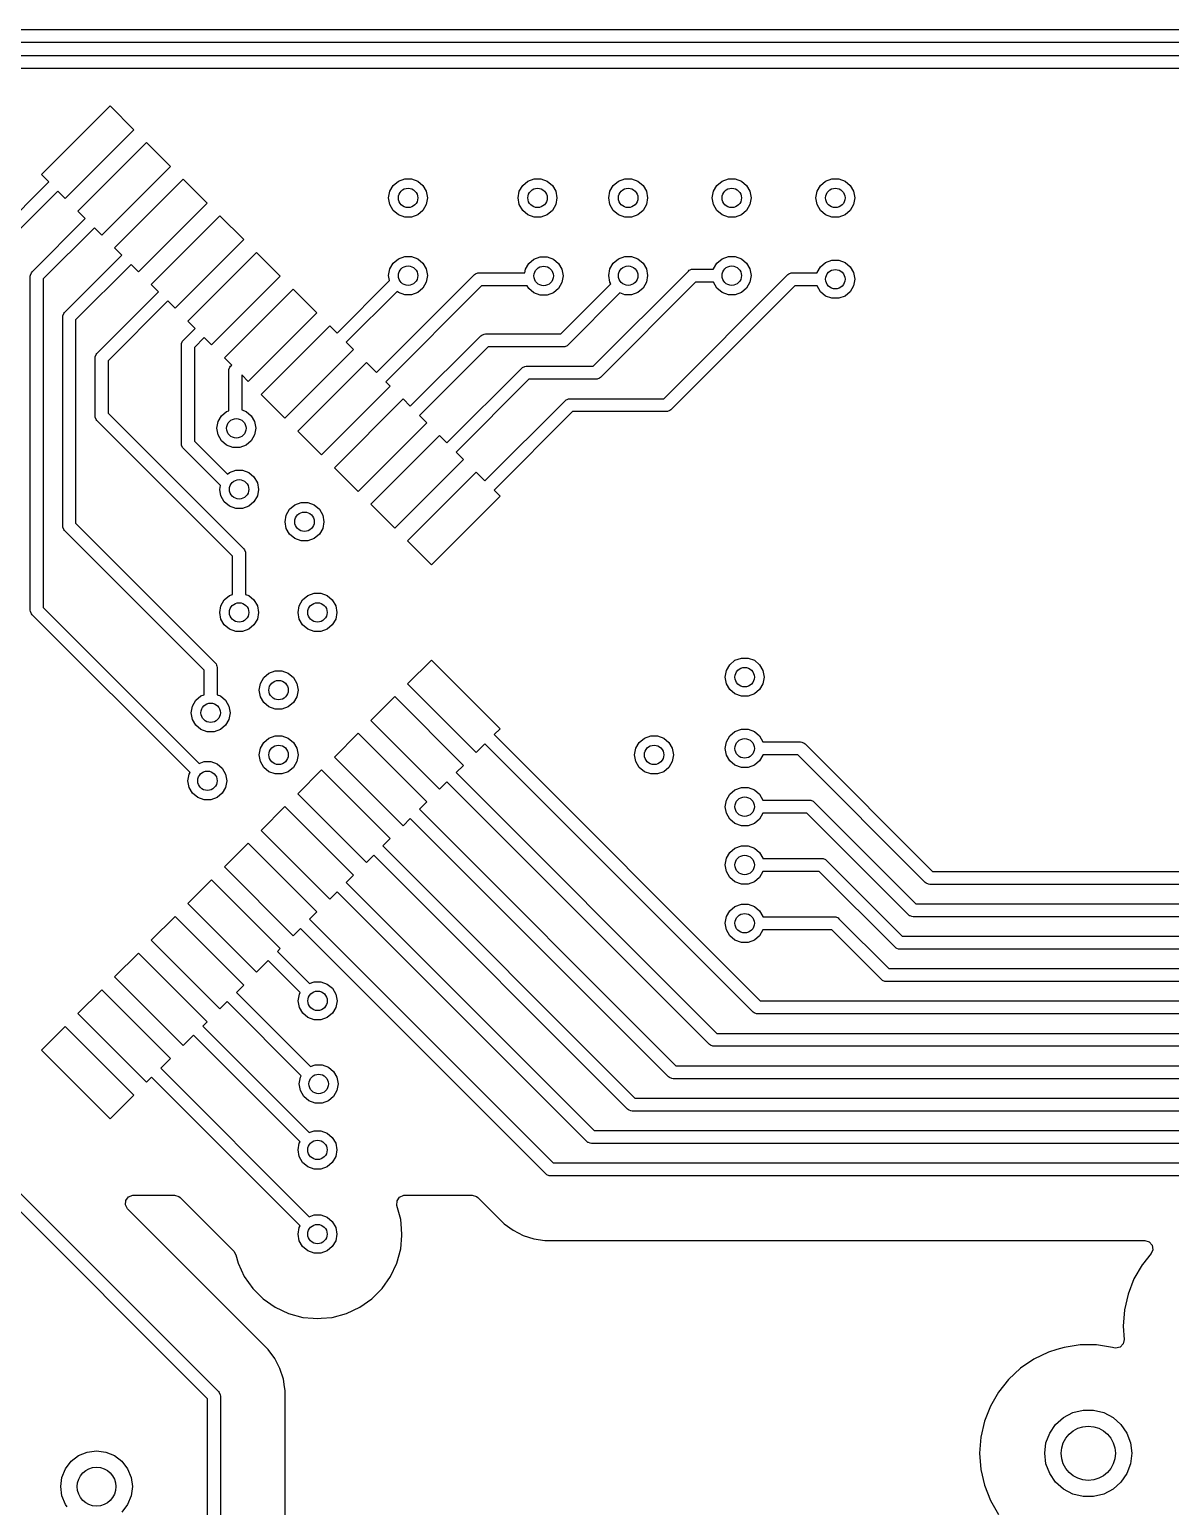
# Model space of a CAD drawing. Extents: x 2.85 to 10.26, y -4.55 to -2.42.
# Drawn here: x 7.975 to 8.668, y -4.087 to -3.189 of the extents above; entities that cross this region are included whole.
import ezdxf

# ---------------------------------------------------------------- set-up
doc = ezdxf.new("R2010")
doc.units = 0
doc.header["$MEASUREMENT"] = 0
doc.layers.add('BLACK', color=7, linetype='CONTINUOUS')

msp = doc.modelspace()

# ---------------------------------------------------------------- linework, layer by layer
at = {"layer": 'BLACK', "linetype": 'CONTINUOUS'}
for p, q in [((7.85754, -3.18898), (9.20079, -3.18898)), ((7.77328, -3.20472), (8.70472, -3.20472)), ((9.19916, -3.19685), (7.85591, -3.19685)), ((8.70309, -3.2126), (7.77165, -3.2126)), ((7.98171, -3.27717), (8.02347, -3.23541)), ((8.02347, -3.23541), (8.03794, -3.24989)), ((8.03794, -3.24989), (7.99618, -3.29164)), ((8.00398, -3.29944), (8.04574, -3.25768)), ((8.04574, -3.25768), (8.06021, -3.27216)), ((7.98616, -3.28162), (7.98171, -3.27717)), ((8.06021, -3.27216), (8.01846, -3.31391)), ((7.95645, -3.31133), (7.98616, -3.28162)), ((8.02625, -3.32171), (8.06801, -3.27995)), ((8.06801, -3.27995), (8.08248, -3.29443)), ((8.19363, -3.2873), (8.19568, -3.28375)), ((8.19568, -3.28375), (8.19882, -3.28111)), ((8.19882, -3.28111), (8.20267, -3.27971)), ((8.20267, -3.27971), (8.20678, -3.27971)), ((8.20678, -3.27971), (8.21063, -3.28111)), ((8.21063, -3.28111), (8.21377, -3.28375)), ((8.21377, -3.28375), (8.21582, -3.2873)), ((8.27237, -3.2873), (8.27442, -3.28375)), ((8.27442, -3.28375), (8.27756, -3.28111)), ((8.27756, -3.28111), (8.28141, -3.27971)), ((8.28141, -3.27971), (8.28552, -3.27971)), ((8.28552, -3.27971), (8.28937, -3.28111)), ((8.28937, -3.28111), (8.29251, -3.28375)), ((8.29251, -3.28375), (8.29456, -3.2873)), ((8.32748, -3.2873), (8.32953, -3.28375)), ((8.32953, -3.28375), (8.33268, -3.28111)), ((8.33268, -3.28111), (8.33653, -3.27971)), ((8.33653, -3.27971), (8.34063, -3.27971)), ((8.34063, -3.27971), (8.34449, -3.28111)), ((8.34449, -3.28111), (8.34763, -3.28375)), ((8.34763, -3.28375), (8.34968, -3.2873)), ((8.39048, -3.2873), (8.39253, -3.28375)), ((8.39253, -3.28375), (8.39567, -3.28111)), ((8.39567, -3.28111), (8.39952, -3.27971)), ((8.39952, -3.27971), (8.40363, -3.27971)), ((8.40363, -3.27971), (8.40748, -3.28111)), ((8.40748, -3.28111), (8.41062, -3.28375)), ((8.41062, -3.28375), (8.41267, -3.2873)), ((8.45347, -3.2873), (8.45552, -3.28375)), ((8.45552, -3.28375), (8.45866, -3.28111)), ((8.45866, -3.28111), (8.46252, -3.27971)), ((8.46252, -3.27971), (8.46662, -3.27971)), ((8.46662, -3.27971), (8.47047, -3.28111)), ((8.47047, -3.28111), (8.47361, -3.28375)), ((8.47361, -3.28375), (8.47567, -3.2873)), ((7.99173, -3.28719), (7.96317, -3.31575)), ((7.99618, -3.29164), (7.99173, -3.28719)), ((8.08248, -3.29443), (8.04073, -3.33619)), ((8.19291, -3.29134), (8.19363, -3.2873)), ((8.19363, -3.29538), (8.19291, -3.29134)), ((8.21582, -3.2873), (8.21654, -3.29134)), ((8.21654, -3.29134), (8.21582, -3.29538)), ((8.27165, -3.29134), (8.27237, -3.2873)), ((8.27237, -3.29538), (8.27165, -3.29134)), ((8.29456, -3.2873), (8.29528, -3.29134)), ((8.29528, -3.29134), (8.29456, -3.29538)), ((8.32677, -3.29134), (8.32748, -3.2873)), ((8.32748, -3.29538), (8.32677, -3.29134)), ((8.34968, -3.2873), (8.35039, -3.29134)), ((8.35039, -3.29134), (8.34968, -3.29538)), ((8.38976, -3.29134), (8.39048, -3.2873)), ((8.39048, -3.29538), (8.38976, -3.29134)), ((8.41267, -3.2873), (8.41339, -3.29134)), ((8.41339, -3.29134), (8.41267, -3.29538)), ((8.45276, -3.29134), (8.45347, -3.2873)), ((8.45347, -3.29538), (8.45276, -3.29134)), ((8.47567, -3.2873), (8.47638, -3.29134)), ((8.47638, -3.29134), (8.47567, -3.29538)), ((7.97614, -3.33619), (8.00843, -3.30389)), ((8.00843, -3.30389), (8.00398, -3.29944)), ((8.04852, -3.34398), (8.09028, -3.30222)), ((8.09028, -3.30222), (8.10476, -3.3167)), ((8.19568, -3.29893), (8.19363, -3.29538)), ((8.19882, -3.30157), (8.19568, -3.29893)), ((8.20267, -3.30297), (8.19882, -3.30157)), ((8.20678, -3.30297), (8.20267, -3.30297)), ((8.21063, -3.30157), (8.20678, -3.30297)), ((8.21377, -3.29893), (8.21063, -3.30157)), ((8.21582, -3.29538), (8.21377, -3.29893)), ((8.27442, -3.29893), (8.27237, -3.29538)), ((8.27756, -3.30157), (8.27442, -3.29893)), ((8.28141, -3.30297), (8.27756, -3.30157)), ((8.28552, -3.30297), (8.28141, -3.30297)), ((8.28937, -3.30157), (8.28552, -3.30297)), ((8.29251, -3.29893), (8.28937, -3.30157)), ((8.29456, -3.29538), (8.29251, -3.29893)), ((8.32953, -3.29893), (8.32748, -3.29538)), ((8.33268, -3.30157), (8.32953, -3.29893)), ((8.33653, -3.30297), (8.33268, -3.30157)), ((8.34063, -3.30297), (8.33653, -3.30297)), ((8.34449, -3.30157), (8.34063, -3.30297)), ((8.34763, -3.29893), (8.34449, -3.30157)), ((8.34968, -3.29538), (8.34763, -3.29893)), ((8.39253, -3.29893), (8.39048, -3.29538)), ((8.39567, -3.30157), (8.39253, -3.29893)), ((8.39952, -3.30297), (8.39567, -3.30157)), ((8.40363, -3.30297), (8.39952, -3.30297)), ((8.40748, -3.30157), (8.40363, -3.30297)), ((8.41062, -3.29893), (8.40748, -3.30157)), ((8.41267, -3.29538), (8.41062, -3.29893)), ((8.45552, -3.29893), (8.45347, -3.29538)), ((8.45866, -3.30157), (8.45552, -3.29893)), ((8.46252, -3.30297), (8.45866, -3.30157)), ((8.46662, -3.30297), (8.46252, -3.30297)), ((8.47047, -3.30157), (8.46662, -3.30297)), ((8.47361, -3.29893), (8.47047, -3.30157)), ((8.47567, -3.29538), (8.47361, -3.29893)), ((8.014, -3.30946), (7.98286, -3.3406)), ((8.01846, -3.31391), (8.014, -3.30946)), ((8.0307, -3.32616), (8.02625, -3.32171)), ((8.10476, -3.3167), (8.063, -3.35846)), ((7.99582, -3.36105), (8.0307, -3.32616)), ((8.07079, -3.36625), (8.11255, -3.32449)), ((8.11255, -3.32449), (8.12703, -3.33897)), ((8.19363, -3.33454), (8.19568, -3.33099)), ((8.19568, -3.33099), (8.19882, -3.32835)), ((8.19882, -3.32835), (8.20267, -3.32695)), ((8.20267, -3.32695), (8.20678, -3.32695)), ((8.20678, -3.32695), (8.21063, -3.32835)), ((8.21063, -3.32835), (8.21377, -3.33099)), ((8.21377, -3.33099), (8.21582, -3.33454)), ((8.27816, -3.33119), (8.2813, -3.32855)), ((8.2813, -3.32855), (8.28515, -3.32715)), ((8.28515, -3.32715), (8.28925, -3.32715)), ((8.28925, -3.32715), (8.29311, -3.32855)), ((8.29311, -3.32855), (8.29625, -3.33119)), ((8.32748, -3.33454), (8.32953, -3.33099)), ((8.32953, -3.33099), (8.33268, -3.32835)), ((8.33268, -3.32835), (8.33653, -3.32695)), ((8.33653, -3.32695), (8.34063, -3.32695)), ((8.34063, -3.32695), (8.34449, -3.32835)), ((8.34449, -3.32835), (8.34763, -3.33099)), ((8.34763, -3.33099), (8.34968, -3.33454)), ((8.39048, -3.33454), (8.39253, -3.33099)), ((8.39253, -3.33099), (8.39567, -3.32835)), ((8.39567, -3.32835), (8.39952, -3.32695)), ((8.39952, -3.32695), (8.40363, -3.32695)), ((8.40363, -3.32695), (8.40748, -3.32835)), ((8.40748, -3.32835), (8.41062, -3.33099)), ((8.41062, -3.33099), (8.41267, -3.33454)), ((8.45552, -3.33316), (8.45866, -3.33052)), ((8.45866, -3.33052), (8.46252, -3.32912)), ((8.46252, -3.32912), (8.46662, -3.32912)), ((8.46662, -3.32912), (8.47047, -3.33052)), ((8.47047, -3.33052), (8.47361, -3.33316)), ((7.97498, -3.33897), (7.97506, -3.3382)), ((7.97498, -3.54191), (7.97498, -3.33897)), ((7.97506, -3.3382), (7.97565, -3.33679)), ((7.97565, -3.33679), (7.97614, -3.33619)), ((8.03627, -3.33173), (8.00254, -3.36546)), ((8.04073, -3.33619), (8.03627, -3.33173)), ((8.12703, -3.33897), (8.08527, -3.38073)), ((8.18554, -3.39748), (8.24505, -3.33797)), ((8.19291, -3.33858), (8.19363, -3.33454)), ((8.19344, -3.34159), (8.19291, -3.33858)), ((8.21582, -3.33454), (8.21654, -3.33858)), ((8.21654, -3.33858), (8.21582, -3.34262)), ((8.24505, -3.33797), (8.24565, -3.33748)), ((8.24565, -3.33748), (8.24707, -3.33689)), ((8.24707, -3.33689), (8.24783, -3.33681)), ((8.24783, -3.33681), (8.27574, -3.33681)), ((8.27574, -3.33681), (8.2761, -3.33474)), ((8.2761, -3.33474), (8.27816, -3.33119)), ((8.29625, -3.33119), (8.2983, -3.33474)), ((8.2983, -3.33474), (8.29901, -3.33878)), ((8.29901, -3.33878), (8.2983, -3.34282)), ((8.31727, -3.3937), (8.37517, -3.3358)), ((8.32677, -3.33858), (8.32748, -3.33454)), ((8.32748, -3.34262), (8.32677, -3.33858)), ((8.34968, -3.33454), (8.35039, -3.33858)), ((8.35039, -3.33858), (8.34968, -3.34262)), ((8.36018, -3.41339), (8.4356, -3.33797)), ((8.37517, -3.3358), (8.37577, -3.33531)), ((8.37577, -3.33531), (8.37624, -3.33511)), ((8.37624, -3.33511), (8.37718, -3.33472)), ((8.37718, -3.33472), (8.37795, -3.33465)), ((8.37795, -3.33465), (8.39046, -3.33465)), ((8.39046, -3.33465), (8.39048, -3.33454)), ((8.41267, -3.33454), (8.41339, -3.33858)), ((8.41339, -3.33858), (8.41267, -3.34262)), ((8.4356, -3.33797), (8.4362, -3.33748)), ((8.4362, -3.33748), (8.43761, -3.33689)), ((8.43761, -3.33689), (8.43838, -3.33681)), ((8.43838, -3.33681), (8.45345, -3.33681)), ((8.45345, -3.33681), (8.45347, -3.33671)), ((8.45347, -3.33671), (8.45552, -3.33316)), ((8.47361, -3.33316), (8.47567, -3.33671)), ((8.47567, -3.33671), (8.47638, -3.34075)), ((7.98286, -3.3406), (7.98286, -3.54028)), ((8.01551, -3.3859), (8.05298, -3.34844)), ((8.05298, -3.34844), (8.04852, -3.34398)), ((8.09306, -3.38852), (8.13482, -3.34676)), ((8.13482, -3.34676), (8.1493, -3.36124)), ((8.16155, -3.37349), (8.19344, -3.34159)), ((8.19803, -3.34815), (8.16711, -3.37906)), ((8.24946, -3.34469), (8.1911, -3.40305)), ((8.19882, -3.34881), (8.19803, -3.34815)), ((8.20267, -3.35021), (8.19882, -3.34881)), ((8.21063, -3.34881), (8.20678, -3.35021)), ((8.21377, -3.34617), (8.21063, -3.34881)), ((8.21582, -3.34262), (8.21377, -3.34617)), ((8.27718, -3.34469), (8.24946, -3.34469)), ((8.27816, -3.34637), (8.27718, -3.34469)), ((8.2813, -3.34901), (8.27816, -3.34637)), ((8.28515, -3.35041), (8.2813, -3.34901)), ((8.29311, -3.34901), (8.28925, -3.35041)), ((8.29625, -3.34637), (8.29311, -3.34901)), ((8.2983, -3.34282), (8.29625, -3.34637)), ((8.29758, -3.37402), (8.32803, -3.34357)), ((8.37958, -3.34252), (8.32168, -3.40042)), ((8.32803, -3.34357), (8.32748, -3.34262)), ((8.34449, -3.34881), (8.34063, -3.35021)), ((8.34763, -3.34617), (8.34449, -3.34881)), ((8.34968, -3.34262), (8.34763, -3.34617)), ((8.44001, -3.34469), (8.36459, -3.42011)), ((8.39046, -3.34252), (8.37958, -3.34252)), ((8.39048, -3.34262), (8.39046, -3.34252)), ((8.39253, -3.34617), (8.39048, -3.34262)), ((8.39567, -3.34881), (8.39253, -3.34617)), ((8.39952, -3.35021), (8.39567, -3.34881)), ((8.40748, -3.34881), (8.40363, -3.35021)), ((8.41062, -3.34617), (8.40748, -3.34881)), ((8.41267, -3.34262), (8.41062, -3.34617)), ((8.45345, -3.34469), (8.44001, -3.34469)), ((8.45347, -3.34479), (8.45345, -3.34469)), ((8.45552, -3.34834), (8.45347, -3.34479)), ((8.45866, -3.35098), (8.45552, -3.34834)), ((8.47361, -3.34834), (8.47047, -3.35098)), ((8.47567, -3.34479), (8.47361, -3.34834)), ((8.47638, -3.34075), (8.47567, -3.34479)), ((8.05854, -3.354), (8.02223, -3.39032)), ((8.063, -3.35846), (8.05854, -3.354)), ((8.20678, -3.35021), (8.20267, -3.35021)), ((8.28925, -3.35041), (8.28515, -3.35041)), ((8.33359, -3.34914), (8.302, -3.38074)), ((8.33653, -3.35021), (8.33359, -3.34914)), ((8.34063, -3.35021), (8.33653, -3.35021)), ((8.40363, -3.35021), (8.39952, -3.35021)), ((8.46252, -3.35238), (8.45866, -3.35098)), ((8.46662, -3.35238), (8.46252, -3.35238)), ((8.47047, -3.35098), (8.46662, -3.35238)), ((7.99467, -3.36383), (7.99475, -3.36306)), ((7.99467, -3.49073), (7.99467, -3.36383)), ((7.99475, -3.36306), (7.99533, -3.36164)), ((7.99533, -3.36164), (7.99582, -3.36105)), ((8.00254, -3.36546), (8.00254, -3.4891)), ((8.07525, -3.37071), (8.07079, -3.36625)), ((8.1493, -3.36124), (8.10754, -3.403)), ((8.06808, -3.37787), (8.07525, -3.37071)), ((8.11533, -3.41079), (8.15709, -3.36904)), ((8.15709, -3.36904), (8.16155, -3.37349)), ((8.20609, -3.41803), (8.24895, -3.37517)), ((8.24895, -3.37517), (8.24955, -3.37468)), ((8.24955, -3.37468), (8.25097, -3.37409)), ((8.25097, -3.37409), (8.25174, -3.37402)), ((8.25174, -3.37402), (8.29758, -3.37402)), ((8.06693, -3.38065), (8.067, -3.37989)), ((8.06693, -3.44094), (8.06693, -3.38065)), ((8.067, -3.37989), (8.06759, -3.37847)), ((8.06759, -3.37847), (8.06808, -3.37787)), ((8.06759, -3.37847), (8.06759, -3.37847)), ((8.08081, -3.37627), (8.0748, -3.38229)), ((8.0748, -3.38229), (8.0748, -3.43931)), ((8.08527, -3.38073), (8.08081, -3.37627)), ((8.17157, -3.38351), (8.12981, -3.42527)), ((8.16711, -3.37906), (8.17157, -3.38351)), ((8.25337, -3.38189), (8.21166, -3.4236)), ((8.29921, -3.38189), (8.25337, -3.38189)), ((8.29998, -3.38181), (8.29921, -3.38189)), ((8.3014, -3.38123), (8.29998, -3.38181)), ((8.302, -3.38074), (8.3014, -3.38123)), ((8.01435, -3.38869), (8.01443, -3.38792)), ((8.01435, -3.4238), (8.01435, -3.38869)), ((8.01443, -3.38792), (8.01502, -3.3865)), ((8.01502, -3.3865), (8.01551, -3.3859)), ((8.02223, -3.39032), (8.02223, -3.42217)), ((8.09752, -3.39298), (8.09306, -3.38852)), ((8.09631, -3.39429), (8.0968, -3.39369)), ((8.0968, -3.39369), (8.09752, -3.39298)), ((8.13761, -3.43307), (8.17936, -3.39131)), ((8.17936, -3.39131), (8.18554, -3.39748)), ((8.27441, -3.39436), (8.27583, -3.39378)), ((8.27583, -3.39378), (8.27659, -3.3937)), ((8.27659, -3.3937), (8.31727, -3.3937)), ((8.09565, -3.39648), (8.09573, -3.39571)), ((8.09565, -3.4207), (8.09565, -3.39648)), ((8.09573, -3.39571), (8.09631, -3.39429)), ((8.10754, -3.403), (8.10352, -3.39898)), ((8.10352, -3.39898), (8.10352, -3.42019)), ((8.22836, -3.4403), (8.27381, -3.39485)), ((8.27822, -3.40157), (8.23393, -3.44587)), ((8.27381, -3.39485), (8.27441, -3.39436)), ((8.3189, -3.40157), (8.27822, -3.40157)), ((8.31967, -3.4015), (8.3189, -3.40157)), ((8.32108, -3.40091), (8.31967, -3.4015)), ((8.32168, -3.40042), (8.32108, -3.40091)), ((8.12981, -3.42527), (8.11533, -3.41079)), ((8.19384, -3.40578), (8.15208, -3.44754)), ((8.1911, -3.40305), (8.19384, -3.40578)), ((8.09438, -3.42116), (8.09565, -3.4207)), ((8.10352, -3.42019), (8.10619, -3.42116)), ((8.15988, -3.45534), (8.20164, -3.41358)), ((8.20164, -3.41358), (8.20609, -3.41803)), ((8.25148, -3.46342), (8.30037, -3.41454)), ((8.30037, -3.41454), (8.30096, -3.41405)), ((8.30096, -3.41405), (8.30138, -3.41388)), ((8.30138, -3.41388), (8.30238, -3.41346)), ((8.30238, -3.41346), (8.30315, -3.41339)), ((8.30315, -3.41339), (8.36018, -3.41339)), ((8.364, -3.4206), (8.36258, -3.42118)), ((8.36459, -3.42011), (8.364, -3.4206)), ((8.01443, -3.42457), (8.01435, -3.4238)), ((8.01502, -3.42599), (8.01443, -3.42457)), ((8.01551, -3.42659), (8.01502, -3.42599)), ((8.09803, -3.50911), (8.01551, -3.42659)), ((8.02223, -3.42217), (8.10475, -3.50469)), ((8.08847, -3.43139), (8.08919, -3.42735)), ((8.08919, -3.42735), (8.09124, -3.4238)), ((8.09124, -3.4238), (8.09438, -3.42116)), ((8.10619, -3.42116), (8.10933, -3.4238)), ((8.10933, -3.4238), (8.11138, -3.42735)), ((8.11138, -3.42735), (8.1121, -3.43139)), ((8.21611, -3.42805), (8.17435, -3.46981)), ((8.21166, -3.4236), (8.21611, -3.42805)), ((8.30478, -3.42126), (8.25705, -3.46899)), ((8.36181, -3.42126), (8.30478, -3.42126)), ((8.36258, -3.42118), (8.36181, -3.42126)), ((8.08919, -3.43543), (8.08847, -3.43139)), ((8.09124, -3.43898), (8.08919, -3.43543)), ((8.11138, -3.43543), (8.10933, -3.43898)), ((8.1121, -3.43139), (8.11138, -3.43543)), ((8.15208, -3.44754), (8.13761, -3.43307)), ((8.18215, -3.47761), (8.22391, -3.43585)), ((8.22391, -3.43585), (8.22836, -3.4403)), ((8.067, -3.44171), (8.06693, -3.44094)), ((8.06759, -3.44313), (8.067, -3.44171)), ((8.06808, -3.44373), (8.06759, -3.44313)), ((8.09056, -3.46621), (8.06808, -3.44373)), ((8.0748, -3.43931), (8.09481, -3.45932)), ((8.09438, -3.44162), (8.09124, -3.43898)), ((8.09823, -3.44302), (8.09438, -3.44162)), ((8.10234, -3.44302), (8.09823, -3.44302)), ((8.10619, -3.44162), (8.10234, -3.44302)), ((8.10933, -3.43898), (8.10619, -3.44162)), ((8.23393, -3.44587), (8.23838, -3.45033)), ((8.17435, -3.46981), (8.15988, -3.45534)), ((8.23838, -3.45033), (8.19662, -3.49208)), ((8.09481, -3.45932), (8.09606, -3.45828)), ((8.09606, -3.45828), (8.09992, -3.45687)), ((8.09992, -3.45687), (8.10402, -3.45687)), ((8.10402, -3.45687), (8.10787, -3.45828)), ((8.10787, -3.45828), (8.11101, -3.46091)), ((8.11101, -3.46091), (8.11307, -3.46446)), ((8.11307, -3.46446), (8.11378, -3.4685)), ((8.20442, -3.49988), (8.24618, -3.45812)), ((8.24618, -3.45812), (8.25148, -3.46342)), ((8.09016, -3.4685), (8.09056, -3.46621)), ((8.09087, -3.47254), (8.09016, -3.4685)), ((8.09292, -3.4761), (8.09087, -3.47254)), ((8.11307, -3.47254), (8.11101, -3.4761)), ((8.11378, -3.4685), (8.11307, -3.47254)), ((8.26065, -3.4726), (8.2189, -3.51435)), ((8.25705, -3.46899), (8.26065, -3.4726)), ((8.09606, -3.47873), (8.09292, -3.4761)), ((8.09992, -3.48014), (8.09606, -3.47873)), ((8.10402, -3.48014), (8.09992, -3.48014)), ((8.10787, -3.47873), (8.10402, -3.48014)), ((8.11101, -3.4761), (8.10787, -3.47873)), ((8.13063, -3.48415), (8.13268, -3.4806)), ((8.13268, -3.4806), (8.13583, -3.47796)), ((8.13583, -3.47796), (8.13968, -3.47656)), ((8.13968, -3.47656), (8.14378, -3.47656)), ((8.14378, -3.47656), (8.14764, -3.47796)), ((8.14764, -3.47796), (8.15078, -3.4806)), ((8.15078, -3.4806), (8.15283, -3.48415)), ((8.19662, -3.49208), (8.18215, -3.47761)), ((7.99475, -3.4915), (7.99467, -3.49073)), ((7.99533, -3.49292), (7.99475, -3.4915)), ((8.00254, -3.4891), (8.08743, -3.57399)), ((8.12992, -3.48819), (8.13063, -3.48415)), ((8.13063, -3.49223), (8.12992, -3.48819)), ((8.13268, -3.49578), (8.13063, -3.49223)), ((8.15283, -3.49223), (8.15078, -3.49578)), ((8.15283, -3.48415), (8.15354, -3.48819)), ((8.15354, -3.48819), (8.15283, -3.49223)), ((7.99582, -3.49352), (7.99533, -3.49292)), ((8.08071, -3.5784), (7.99582, -3.49352)), ((8.13583, -3.49842), (8.13268, -3.49578)), ((8.13968, -3.49982), (8.13583, -3.49842)), ((8.14378, -3.49982), (8.13968, -3.49982)), ((8.14764, -3.49842), (8.14378, -3.49982)), ((8.15078, -3.49578), (8.14764, -3.49842)), ((8.2189, -3.51435), (8.20442, -3.49988)), ((8.09803, -3.53236), (8.09803, -3.50911)), ((8.10475, -3.50469), (8.10524, -3.50529)), ((8.10524, -3.50529), (8.10524, -3.50529)), ((8.10524, -3.50529), (8.10583, -3.50671)), ((8.10583, -3.50671), (8.1059, -3.50748)), ((8.1059, -3.50748), (8.1059, -3.53236)), ((8.09087, -3.53927), (8.09292, -3.53572)), ((8.09292, -3.53572), (8.09606, -3.53308)), ((8.09606, -3.53308), (8.09803, -3.53236)), ((8.1059, -3.53236), (8.10787, -3.53308)), ((8.10787, -3.53308), (8.11101, -3.53572)), ((8.11101, -3.53572), (8.11307, -3.53927)), ((8.13851, -3.53927), (8.14056, -3.53572)), ((8.14056, -3.53572), (8.1437, -3.53308)), ((8.1437, -3.53308), (8.14756, -3.53168)), ((8.14756, -3.53168), (8.15166, -3.53168)), ((8.15166, -3.53168), (8.15551, -3.53308)), ((8.15551, -3.53308), (8.15865, -3.53572)), ((8.15865, -3.53572), (8.16071, -3.53927)), ((7.97506, -3.54268), (7.97498, -3.54191)), ((7.97565, -3.5441), (7.97506, -3.54268)), ((7.97614, -3.5447), (7.97565, -3.5441)), ((8.07212, -3.64068), (7.97614, -3.5447)), ((7.98286, -3.54028), (8.07768, -3.63511)), ((8.09016, -3.54331), (8.09087, -3.53927)), ((8.09087, -3.54735), (8.09016, -3.54331)), ((8.11307, -3.53927), (8.11378, -3.54331)), ((8.11378, -3.54331), (8.11307, -3.54735)), ((8.1378, -3.54331), (8.13851, -3.53927)), ((8.13851, -3.54735), (8.1378, -3.54331)), ((8.16071, -3.53927), (8.16142, -3.54331)), ((8.16142, -3.54331), (8.16071, -3.54735)), ((8.09292, -3.5509), (8.09087, -3.54735)), ((8.09606, -3.55354), (8.09292, -3.5509)), ((8.09992, -3.55494), (8.09606, -3.55354)), ((8.10402, -3.55494), (8.09992, -3.55494)), ((8.10787, -3.55354), (8.10402, -3.55494)), ((8.11101, -3.5509), (8.10787, -3.55354)), ((8.11307, -3.54735), (8.11101, -3.5509)), ((8.14056, -3.5509), (8.13851, -3.54735)), ((8.1437, -3.55354), (8.14056, -3.5509)), ((8.14756, -3.55494), (8.1437, -3.55354)), ((8.15166, -3.55494), (8.14756, -3.55494)), ((8.15551, -3.55354), (8.15166, -3.55494)), ((8.15865, -3.5509), (8.15551, -3.55354)), ((8.16071, -3.54735), (8.15865, -3.5509)), ((8.20442, -3.58674), (8.2189, -3.57226)), ((8.2189, -3.57226), (8.26065, -3.61402)), ((8.4004, -3.57509), (8.40354, -3.57245)), ((8.40354, -3.57245), (8.4074, -3.57105)), ((8.4074, -3.57105), (8.4115, -3.57105)), ((8.4115, -3.57105), (8.41535, -3.57245)), ((8.41535, -3.57245), (8.4185, -3.57509)), ((8.08071, -3.59339), (8.08071, -3.5784)), ((8.08743, -3.57399), (8.08792, -3.57458)), ((8.08792, -3.57458), (8.08828, -3.57547)), ((8.08828, -3.57547), (8.08851, -3.576)), ((8.08851, -3.576), (8.08858, -3.57677)), ((8.08858, -3.57677), (8.08858, -3.59339)), ((8.11694, -3.58296), (8.12008, -3.58032)), ((8.12008, -3.58032), (8.12393, -3.57892)), ((8.12393, -3.57892), (8.12804, -3.57892)), ((8.12804, -3.57892), (8.13189, -3.58032)), ((8.13189, -3.58032), (8.13503, -3.58296)), ((8.39764, -3.58268), (8.39835, -3.57864)), ((8.39835, -3.57864), (8.4004, -3.57509)), ((8.4185, -3.57509), (8.42055, -3.57864)), ((8.42055, -3.57864), (8.42126, -3.58268)), ((8.11417, -3.59055), (8.11489, -3.58651)), ((8.11489, -3.59459), (8.11417, -3.59055)), ((8.11489, -3.58651), (8.11694, -3.58296)), ((8.13503, -3.58296), (8.13708, -3.58651)), ((8.13708, -3.58651), (8.1378, -3.59055)), ((8.1378, -3.59055), (8.13708, -3.59459)), ((8.24618, -3.62849), (8.20442, -3.58674)), ((8.39835, -3.58672), (8.39764, -3.58268)), ((8.4004, -3.59027), (8.39835, -3.58672)), ((8.40354, -3.59291), (8.4004, -3.59027)), ((8.4185, -3.59027), (8.41535, -3.59291)), ((8.42055, -3.58672), (8.4185, -3.59027)), ((8.42126, -3.58268), (8.42055, -3.58672)), ((8.07283, -3.60433), (8.07355, -3.60029)), ((8.07355, -3.60029), (8.0756, -3.59674)), ((8.0756, -3.59674), (8.07874, -3.5941)), ((8.07874, -3.5941), (8.08071, -3.59339)), ((8.08858, -3.59339), (8.09055, -3.5941)), ((8.09055, -3.5941), (8.09369, -3.59674)), ((8.09369, -3.59674), (8.09574, -3.60029)), ((8.09574, -3.60029), (8.09646, -3.60433)), ((8.11694, -3.59814), (8.11489, -3.59459)), ((8.12008, -3.60078), (8.11694, -3.59814)), ((8.13503, -3.59814), (8.13189, -3.60078)), ((8.13708, -3.59459), (8.13503, -3.59814)), ((8.18215, -3.60901), (8.19662, -3.59453)), ((8.19662, -3.59453), (8.23838, -3.63629)), ((8.4074, -3.59431), (8.40354, -3.59291)), ((8.4115, -3.59431), (8.4074, -3.59431)), ((8.41535, -3.59291), (8.4115, -3.59431)), ((8.07355, -3.60837), (8.07283, -3.60433)), ((8.0756, -3.61192), (8.07355, -3.60837)), ((8.09574, -3.60837), (8.09369, -3.61192)), ((8.09646, -3.60433), (8.09574, -3.60837)), ((8.12393, -3.60218), (8.12008, -3.60078)), ((8.12804, -3.60218), (8.12393, -3.60218)), ((8.13189, -3.60078), (8.12804, -3.60218)), ((8.22391, -3.65077), (8.18215, -3.60901)), ((8.07874, -3.61456), (8.0756, -3.61192)), ((8.08259, -3.61596), (8.07874, -3.61456)), ((8.0867, -3.61596), (8.08259, -3.61596)), ((8.09055, -3.61456), (8.0867, -3.61596)), ((8.09369, -3.61192), (8.09055, -3.61456)), ((8.12008, -3.61969), (8.12393, -3.61829)), ((8.12393, -3.61829), (8.12804, -3.61829)), ((8.12804, -3.61829), (8.13189, -3.61969)), ((8.15988, -3.63128), (8.17435, -3.6168)), ((8.17435, -3.6168), (8.21611, -3.65856)), ((8.26065, -3.61402), (8.25705, -3.61762)), ((8.25705, -3.61762), (8.41895, -3.77953)), ((8.34843, -3.61969), (8.35228, -3.61829)), ((8.35228, -3.61829), (8.35638, -3.61829)), ((8.35638, -3.61829), (8.36024, -3.61969)), ((8.4004, -3.61839), (8.40354, -3.61576)), ((8.40354, -3.61576), (8.4074, -3.61435)), ((8.4074, -3.61435), (8.4115, -3.61435)), ((8.4115, -3.61435), (8.41535, -3.61576)), ((8.41535, -3.61576), (8.4185, -3.61839)), ((8.11417, -3.62992), (8.11489, -3.62588)), ((8.11489, -3.62588), (8.11694, -3.62233)), ((8.11694, -3.62233), (8.12008, -3.61969)), ((8.13189, -3.61969), (8.13503, -3.62233)), ((8.13503, -3.62233), (8.13708, -3.62588)), ((8.13708, -3.62588), (8.1378, -3.62992)), ((8.25148, -3.62319), (8.24618, -3.62849)), ((8.41454, -3.78625), (8.25148, -3.62319)), ((8.34252, -3.62992), (8.34323, -3.62588)), ((8.34323, -3.62588), (8.34528, -3.62233)), ((8.34528, -3.62233), (8.34843, -3.61969)), ((8.36024, -3.61969), (8.36338, -3.62233)), ((8.36338, -3.62233), (8.36543, -3.62588)), ((8.36543, -3.62588), (8.36614, -3.62992)), ((8.39764, -3.62598), (8.39835, -3.62194)), ((8.39835, -3.63002), (8.39764, -3.62598)), ((8.39835, -3.62194), (8.4004, -3.61839)), ((8.4185, -3.61839), (8.42055, -3.62194)), ((8.42055, -3.62194), (8.42057, -3.62205)), ((8.42057, -3.62205), (8.44333, -3.62205)), ((8.44333, -3.62205), (8.4441, -3.62212)), ((8.4441, -3.62212), (8.44552, -3.62271)), ((8.44552, -3.62271), (8.44612, -3.6232)), ((8.44612, -3.6232), (8.5237, -3.70079)), ((8.07768, -3.63511), (8.08063, -3.63404)), ((8.08063, -3.63404), (8.08473, -3.63404)), ((8.08473, -3.63404), (8.08858, -3.63544)), ((8.08858, -3.63544), (8.09172, -3.63808)), ((8.11489, -3.63396), (8.11417, -3.62992)), ((8.11694, -3.63751), (8.11489, -3.63396)), ((8.13708, -3.63396), (8.13503, -3.63751)), ((8.1378, -3.62992), (8.13708, -3.63396)), ((8.20164, -3.67304), (8.15988, -3.63128)), ((8.23838, -3.63629), (8.23393, -3.64074)), ((8.34323, -3.63396), (8.34252, -3.62992)), ((8.34528, -3.63751), (8.34323, -3.63396)), ((8.36543, -3.63396), (8.36338, -3.63751)), ((8.36614, -3.62992), (8.36543, -3.63396)), ((8.4004, -3.63358), (8.39835, -3.63002)), ((8.40354, -3.63621), (8.4004, -3.63358)), ((8.4074, -3.63762), (8.40354, -3.63621)), ((8.41535, -3.63621), (8.4115, -3.63762)), ((8.4185, -3.63358), (8.41535, -3.63621)), ((8.42055, -3.63002), (8.4185, -3.63358)), ((8.42057, -3.62992), (8.42055, -3.63002)), ((8.4417, -3.62992), (8.42057, -3.62992)), ((8.51929, -3.70751), (8.4417, -3.62992)), ((8.07087, -3.64567), (8.07158, -3.64163)), ((8.07158, -3.64163), (8.07212, -3.64068)), ((8.09172, -3.63808), (8.09378, -3.64163)), ((8.09378, -3.64163), (8.09449, -3.64567)), ((8.12008, -3.64015), (8.11694, -3.63751)), ((8.12393, -3.64155), (8.12008, -3.64015)), ((8.12804, -3.64155), (8.12393, -3.64155)), ((8.13189, -3.64015), (8.12804, -3.64155)), ((8.13503, -3.63751), (8.13189, -3.64015)), ((8.13761, -3.65355), (8.15208, -3.63907)), ((8.15208, -3.63907), (8.19384, -3.68083)), ((8.23393, -3.64074), (8.3924, -3.79921)), ((8.34843, -3.64015), (8.34528, -3.63751)), ((8.35228, -3.64155), (8.34843, -3.64015)), ((8.35638, -3.64155), (8.35228, -3.64155)), ((8.36024, -3.64015), (8.35638, -3.64155)), ((8.36338, -3.63751), (8.36024, -3.64015)), ((8.4115, -3.63762), (8.4074, -3.63762)), ((8.07158, -3.64971), (8.07087, -3.64567)), ((8.07363, -3.65326), (8.07158, -3.64971)), ((8.07677, -3.6559), (8.07363, -3.65326)), ((8.09172, -3.65326), (8.08858, -3.6559)), ((8.09378, -3.64971), (8.09172, -3.65326)), ((8.09449, -3.64567), (8.09378, -3.64971)), ((8.17936, -3.69531), (8.13761, -3.65355)), ((8.22836, -3.64631), (8.22391, -3.65077)), ((8.38798, -3.80593), (8.22836, -3.64631)), ((8.39835, -3.65738), (8.4004, -3.65383)), ((8.4004, -3.65383), (8.40354, -3.65119)), ((8.40354, -3.65119), (8.4074, -3.64979)), ((8.4074, -3.64979), (8.4115, -3.64979)), ((8.4115, -3.64979), (8.41535, -3.65119)), ((8.41535, -3.65119), (8.4185, -3.65383)), ((8.4185, -3.65383), (8.42055, -3.65738)), ((8.08063, -3.6573), (8.07677, -3.6559)), ((8.08473, -3.6573), (8.08063, -3.6573)), ((8.08858, -3.6559), (8.08473, -3.6573)), ((8.11533, -3.67582), (8.12981, -3.66134)), ((8.12981, -3.66134), (8.17157, -3.7031)), ((8.21611, -3.65856), (8.21166, -3.66301)), ((8.21166, -3.66301), (8.36754, -3.8189)), ((8.39764, -3.66142), (8.39835, -3.65738)), ((8.39835, -3.66546), (8.39764, -3.66142)), ((8.42055, -3.65738), (8.42057, -3.65748)), ((8.42057, -3.65748), (8.44882, -3.65748)), ((8.44882, -3.65748), (8.44959, -3.65756)), ((8.44959, -3.65756), (8.45101, -3.65814)), ((8.45101, -3.65814), (8.4516, -3.65863)), ((8.4516, -3.65863), (8.51344, -3.72047)), ((8.20609, -3.66858), (8.20164, -3.67304)), ((8.36313, -3.82562), (8.20609, -3.66858)), ((8.4004, -3.66901), (8.39835, -3.66546)), ((8.40354, -3.67165), (8.4004, -3.66901)), ((8.4074, -3.67305), (8.40354, -3.67165)), ((8.41535, -3.67165), (8.4115, -3.67305)), ((8.4185, -3.66901), (8.41535, -3.67165)), ((8.42055, -3.66546), (8.4185, -3.66901)), ((8.42057, -3.66535), (8.42055, -3.66546)), ((8.44719, -3.66535), (8.42057, -3.66535)), ((8.50903, -3.72719), (8.44719, -3.66535)), ((8.15709, -3.71758), (8.11533, -3.67582)), ((8.19384, -3.68083), (8.18939, -3.68529)), ((8.4115, -3.67305), (8.4074, -3.67305)), ((8.09306, -3.69809), (8.10754, -3.68361)), ((8.10754, -3.68361), (8.1493, -3.72537)), ((8.18939, -3.68529), (8.34268, -3.83858)), ((8.39835, -3.69281), (8.4004, -3.68926)), ((8.4004, -3.68926), (8.40354, -3.68662)), ((8.40354, -3.68662), (8.4074, -3.68522)), ((8.4074, -3.68522), (8.4115, -3.68522)), ((8.4115, -3.68522), (8.41535, -3.68662)), ((8.41535, -3.68662), (8.4185, -3.68926)), ((8.4185, -3.68926), (8.42055, -3.69281)), ((8.13482, -3.73985), (8.09306, -3.69809)), ((8.18382, -3.69085), (8.17936, -3.69531)), ((8.33827, -3.8453), (8.18382, -3.69085)), ((8.39764, -3.69685), (8.39835, -3.69281)), ((8.39835, -3.70089), (8.39764, -3.69685)), ((8.42055, -3.69281), (8.42057, -3.69291)), ((8.42057, -3.69291), (8.45641, -3.69291)), ((8.45641, -3.69291), (8.45718, -3.69299)), ((8.45718, -3.69299), (8.4586, -3.69358)), ((8.4586, -3.69358), (8.4592, -3.69407)), ((8.4592, -3.69407), (8.50529, -3.74016)), ((8.07079, -3.72036), (8.08527, -3.70589)), ((8.08527, -3.70589), (8.12703, -3.74764)), ((8.17157, -3.7031), (8.16711, -3.70756)), ((8.16711, -3.70756), (8.31783, -3.85827)), ((8.4004, -3.70444), (8.39835, -3.70089)), ((8.40354, -3.70708), (8.4004, -3.70444)), ((8.4074, -3.70848), (8.40354, -3.70708)), ((8.41535, -3.70708), (8.4115, -3.70848)), ((8.4185, -3.70444), (8.41535, -3.70708)), ((8.42055, -3.70089), (8.4185, -3.70444)), ((8.42057, -3.70079), (8.42055, -3.70089)), ((8.45478, -3.70079), (8.42057, -3.70079)), ((8.50087, -3.74688), (8.45478, -3.70079)), ((8.51989, -3.708), (8.51929, -3.70751)), ((8.52131, -3.70859), (8.51989, -3.708)), ((8.5237, -3.70079), (9.86614, -3.70079)), ((8.16155, -3.71312), (8.15709, -3.71758)), ((8.31341, -3.86499), (8.16155, -3.71312)), ((8.4115, -3.70848), (8.4074, -3.70848)), ((8.52207, -3.70866), (8.52131, -3.70859)), ((9.86451, -3.70866), (8.52207, -3.70866)), ((8.11255, -3.76212), (8.07079, -3.72036)), ((8.1493, -3.72537), (8.14484, -3.72983)), ((8.39835, -3.72824), (8.4004, -3.72469)), ((8.4004, -3.72469), (8.40354, -3.72205)), ((8.40354, -3.72205), (8.4074, -3.72065)), ((8.4074, -3.72065), (8.4115, -3.72065)), ((8.4115, -3.72065), (8.41535, -3.72205)), ((8.41535, -3.72205), (8.4185, -3.72469)), ((8.4185, -3.72469), (8.42055, -3.72824)), ((8.51344, -3.72047), (9.85799, -3.72047)), ((8.04852, -3.74263), (8.063, -3.72816)), ((8.063, -3.72816), (8.10476, -3.76992)), ((8.14484, -3.72983), (8.29297, -3.87795)), ((8.39764, -3.73228), (8.39835, -3.72824)), ((8.39835, -3.73632), (8.39764, -3.73228)), ((8.42055, -3.72824), (8.42057, -3.72835)), ((8.42057, -3.72835), (8.46401, -3.72835)), ((8.46401, -3.72835), (8.46478, -3.72842)), ((8.46478, -3.72842), (8.46619, -3.72901)), ((8.46619, -3.72901), (8.46679, -3.7295)), ((8.46679, -3.7295), (8.49713, -3.75984)), ((8.50962, -3.72768), (8.50903, -3.72719)), ((8.51004, -3.72786), (8.50962, -3.72768)), ((8.51104, -3.72827), (8.51004, -3.72786)), ((8.51181, -3.72835), (8.51104, -3.72827)), ((9.85636, -3.72835), (8.51181, -3.72835)), ((8.09028, -3.78439), (8.04852, -3.74263)), ((8.13928, -3.7354), (8.13482, -3.73985)), ((8.28855, -3.88467), (8.13928, -3.7354)), ((8.4004, -3.73988), (8.39835, -3.73632)), ((8.40354, -3.74251), (8.4004, -3.73988)), ((8.4074, -3.74392), (8.40354, -3.74251)), ((8.4115, -3.74392), (8.4074, -3.74392)), ((8.41535, -3.74251), (8.4115, -3.74392)), ((8.4185, -3.73988), (8.41535, -3.74251)), ((8.42055, -3.73632), (8.4185, -3.73988)), ((8.42057, -3.73622), (8.42055, -3.73632)), ((8.46238, -3.73622), (8.42057, -3.73622)), ((8.49272, -3.76656), (8.46238, -3.73622)), ((8.50529, -3.74016), (9.84983, -3.74016)), ((8.02625, -3.7649), (8.04073, -3.75043)), ((8.04073, -3.75043), (8.08248, -3.79219)), ((8.12703, -3.74764), (8.12524, -3.74943)), ((8.12524, -3.74943), (8.1447, -3.76888)), ((8.50147, -3.74737), (8.50087, -3.74688)), ((8.50189, -3.74754), (8.50147, -3.74737)), ((8.50289, -3.74796), (8.50189, -3.74754)), ((8.50366, -3.74803), (8.50289, -3.74796)), ((9.8482, -3.74803), (8.50366, -3.74803)), ((8.11967, -3.755), (8.11255, -3.76212)), ((8.13914, -3.77446), (8.11967, -3.755)), ((8.49713, -3.75984), (9.84168, -3.75984)), ((8.06801, -3.80666), (8.02625, -3.7649)), ((8.10476, -3.76992), (8.1003, -3.77437)), ((8.1447, -3.76888), (8.14764, -3.76781)), ((8.14764, -3.76781), (8.15174, -3.76781)), ((8.15174, -3.76781), (8.15559, -3.76922)), ((8.15559, -3.76922), (8.15874, -3.77185)), ((8.49332, -3.76705), (8.49272, -3.76656)), ((8.49474, -3.76764), (8.49332, -3.76705)), ((8.4955, -3.76772), (8.49474, -3.76764)), ((9.84005, -3.76772), (8.4955, -3.76772)), ((8.00398, -3.78718), (8.01846, -3.7727)), ((8.01846, -3.7727), (8.06021, -3.81446)), ((8.09473, -3.77994), (8.09028, -3.78439)), ((8.13979, -3.82499), (8.09473, -3.77994)), ((8.1003, -3.77437), (8.14535, -3.81941)), ((8.13788, -3.77945), (8.13859, -3.77541)), ((8.13859, -3.78348), (8.13788, -3.77945)), ((8.13859, -3.77541), (8.13914, -3.77446)), ((8.15874, -3.77185), (8.16079, -3.77541)), ((8.16079, -3.77541), (8.1615, -3.77945)), ((8.1615, -3.77945), (8.16079, -3.78348)), ((8.41895, -3.77953), (9.10287, -3.77953)), ((8.04574, -3.82893), (8.00398, -3.78718)), ((8.14064, -3.78704), (8.13859, -3.78348)), ((8.14378, -3.78967), (8.14064, -3.78704)), ((8.15874, -3.78704), (8.15559, -3.78967)), ((8.16079, -3.78348), (8.15874, -3.78704)), ((8.41514, -3.78674), (8.41454, -3.78625)), ((8.41655, -3.78733), (8.41514, -3.78674)), ((8.41732, -3.7874), (8.41655, -3.78733)), ((9.10124, -3.7874), (8.41732, -3.7874)), ((7.98171, -3.80945), (7.99618, -3.79497)), ((7.99618, -3.79497), (8.03794, -3.83673)), ((8.08248, -3.79219), (8.07988, -3.79479)), ((8.07988, -3.79479), (8.14461, -3.85952)), ((8.14764, -3.79108), (8.14378, -3.78967)), ((8.15174, -3.79108), (8.14764, -3.79108)), ((8.15559, -3.78967), (8.15174, -3.79108)), ((8.07432, -3.80036), (8.06801, -3.80666)), ((8.13905, -3.86509), (8.07432, -3.80036)), ((8.38858, -3.80642), (8.38798, -3.80593)), ((8.39, -3.80701), (8.38858, -3.80642)), ((8.3924, -3.79921), (9.09472, -3.79921)), ((8.02347, -3.8512), (7.98171, -3.80945)), ((8.06021, -3.81446), (8.05429, -3.82038)), ((8.39077, -3.80709), (8.39, -3.80701)), ((9.09309, -3.80709), (8.39077, -3.80709)), ((8.05429, -3.82038), (8.14461, -3.9107)), ((8.14535, -3.81941), (8.14829, -3.81834)), ((8.14829, -3.81834), (8.15239, -3.81834)), ((8.15239, -3.81834), (8.15625, -3.81975)), ((8.15625, -3.81975), (8.15939, -3.82238)), ((8.15939, -3.82238), (8.16144, -3.82594)), ((8.36754, -3.8189), (9.08656, -3.8189)), ((8.04872, -3.82595), (8.04574, -3.82893)), ((8.13905, -3.91627), (8.04872, -3.82595)), ((8.13853, -3.82998), (8.13924, -3.82594)), ((8.13924, -3.83401), (8.13853, -3.82998)), ((8.13924, -3.82594), (8.13979, -3.82499)), ((8.16144, -3.82594), (8.16215, -3.82998)), ((8.16215, -3.82998), (8.16144, -3.83401)), ((8.36372, -3.82611), (8.36313, -3.82562)), ((8.36514, -3.8267), (8.36372, -3.82611)), ((8.36591, -3.82677), (8.36514, -3.8267)), ((9.08493, -3.82677), (8.36591, -3.82677)), ((8.03794, -3.83673), (8.02347, -3.8512)), ((8.14129, -3.83757), (8.13924, -3.83401)), ((8.14443, -3.8402), (8.14129, -3.83757)), ((8.14829, -3.84161), (8.14443, -3.8402)), ((8.15239, -3.84161), (8.14829, -3.84161)), ((8.15625, -3.8402), (8.15239, -3.84161)), ((8.15939, -3.83757), (8.15625, -3.8402)), ((8.16144, -3.83401), (8.15939, -3.83757)), ((8.34268, -3.83858), (9.0748, -3.83858)), ((8.33887, -3.84579), (8.33827, -3.8453)), ((8.33928, -3.84597), (8.33887, -3.84579)), ((8.34028, -3.84638), (8.33928, -3.84597)), ((8.34105, -3.84646), (8.34028, -3.84638)), ((9.07317, -3.84646), (8.34105, -3.84646)), ((8.14461, -3.85952), (8.14756, -3.85845)), ((8.14756, -3.85845), (8.15166, -3.85845)), ((8.15166, -3.85845), (8.15551, -3.85985)), ((8.15551, -3.85985), (8.15865, -3.86249)), ((8.31783, -3.85827), (9.06665, -3.85827)), ((8.1378, -3.87008), (8.13851, -3.86604)), ((8.13851, -3.86604), (8.13905, -3.86509)), ((8.15865, -3.86249), (8.16071, -3.86604)), ((8.16071, -3.86604), (8.16142, -3.87008)), ((8.31401, -3.86548), (8.31341, -3.86499)), ((8.31442, -3.86565), (8.31401, -3.86548)), ((8.31543, -3.86607), (8.31442, -3.86565)), ((8.3162, -3.86614), (8.31543, -3.86607)), ((9.06502, -3.86614), (8.3162, -3.86614)), ((8.13851, -3.87412), (8.1378, -3.87008)), ((8.14056, -3.87767), (8.13851, -3.87412)), ((8.1437, -3.88031), (8.14056, -3.87767)), ((8.15865, -3.87767), (8.15551, -3.88031)), ((8.16071, -3.87412), (8.15865, -3.87767)), ((8.16142, -3.87008), (8.16071, -3.87412)), ((8.29297, -3.87795), (9.0585, -3.87795)), ((8.14756, -3.88171), (8.1437, -3.88031)), ((8.15166, -3.88171), (8.14756, -3.88171)), ((8.15551, -3.88031), (8.15166, -3.88171)), ((8.28915, -3.88516), (8.28855, -3.88467)), ((8.29057, -3.88575), (8.28915, -3.88516)), ((8.29134, -3.88583), (8.29057, -3.88575)), ((9.05686, -3.88583), (8.29134, -3.88583)), ((8.08268, -4.02132), (7.95645, -3.89509)), ((7.96317, -3.89068), (8.0894, -4.0169)), ((8.03286, -3.90356), (8.03305, -3.90081)), ((8.03417, -3.90597), (8.03286, -3.90356)), ((8.03305, -3.90081), (8.0347, -3.89861)), ((8.0347, -3.89861), (8.03728, -3.89765)), ((8.03728, -3.89765), (8.03763, -3.89764)), ((8.03763, -3.89764), (8.06269, -3.89764)), ((8.06269, -3.89764), (8.06533, -3.89841)), ((8.06533, -3.89841), (8.06614, -3.89907)), ((8.06614, -3.89907), (8.0987, -3.93163)), ((8.19793, -3.90378), (8.198, -3.90103)), ((8.19869, -3.90662), (8.19793, -3.90378)), ((8.198, -3.90103), (8.19954, -3.89876)), ((8.19954, -3.89876), (8.20207, -3.89767)), ((8.20207, -3.89767), (8.20265, -3.89764)), ((8.20265, -3.89764), (8.24379, -3.89764)), ((8.24379, -3.89764), (8.24643, -3.89841)), ((8.24643, -3.89841), (8.24724, -3.89907)), ((8.24724, -3.89907), (8.25829, -3.91012)), ((8.11484, -3.98664), (8.03417, -3.90597)), ((8.14461, -3.9107), (8.14756, -3.90963)), ((8.14756, -3.90963), (8.15166, -3.90963)), ((8.15166, -3.90963), (8.15551, -3.91103)), ((8.15551, -3.91103), (8.15865, -3.91367)), ((8.15865, -3.91367), (8.16071, -3.91722)), ((8.20022, -3.91233), (8.19869, -3.90662)), ((8.20045, -3.91499), (8.20022, -3.91233)), ((8.25829, -3.91012), (8.26311, -3.91494)), ((8.1378, -3.92126), (8.13851, -3.91722)), ((8.13851, -3.9253), (8.1378, -3.92126)), ((8.13851, -3.91722), (8.13905, -3.91627)), ((8.16071, -3.91722), (8.16142, -3.92126)), ((8.16142, -3.92126), (8.16071, -3.9253)), ((8.20022, -3.93018), (8.20093, -3.92204)), ((8.201, -3.92126), (8.20045, -3.91499)), ((8.20093, -3.92204), (8.201, -3.92126)), ((8.201, -3.92126), (8.201, -3.92126)), ((8.26311, -3.91494), (8.26863, -3.91895)), ((8.26863, -3.91895), (8.27471, -3.92204)), ((8.27471, -3.92204), (8.28119, -3.92415)), ((8.0987, -3.93163), (8.09996, -3.93382)), ((8.14056, -3.92885), (8.13851, -3.9253)), ((8.1437, -3.93149), (8.14056, -3.92885)), ((8.14756, -3.93289), (8.1437, -3.93149)), ((8.15551, -3.93149), (8.15166, -3.93289)), ((8.15865, -3.92885), (8.15551, -3.93149)), ((8.16071, -3.9253), (8.15865, -3.92885)), ((8.1979, -3.93884), (8.20022, -3.93018)), ((8.28119, -3.92415), (8.28793, -3.92522)), ((8.28793, -3.92522), (8.28793, -3.92522)), ((8.28793, -3.92522), (8.29475, -3.92522)), ((8.29475, -3.92522), (8.65275, -3.92522)), ((8.65275, -3.92522), (8.65539, -3.92599)), ((8.65539, -3.92599), (8.65719, -3.92807)), ((8.65758, -3.93079), (8.65657, -3.93314)), ((8.65719, -3.92807), (8.65758, -3.93079)), ((8.09996, -3.93382), (8.10131, -3.93884)), ((8.10131, -3.93884), (8.10131, -3.93884)), ((8.10131, -3.93884), (8.1051, -3.94696)), ((8.15166, -3.93289), (8.14756, -3.93289)), ((8.19412, -3.94696), (8.1979, -3.93884)), ((8.6511, -3.93999), (8.64617, -3.94854)), ((8.65139, -3.93964), (8.6511, -3.93999)), ((8.65657, -3.93314), (8.65139, -3.93964)), ((8.1051, -3.94696), (8.1051, -3.94696)), ((8.1051, -3.94696), (8.11023, -3.9543)), ((8.18898, -3.9543), (8.19412, -3.94696)), ((8.64617, -3.94854), (8.64256, -3.95774)), ((8.11023, -3.9543), (8.11657, -3.96063)), ((8.18264, -3.96063), (8.18898, -3.9543)), ((8.64256, -3.95774), (8.64036, -3.96737)), ((8.64256, -3.95774), (8.64256, -3.95774)), ((8.11657, -3.96063), (8.11657, -3.96063)), ((8.11657, -3.96063), (8.12391, -3.96577)), ((8.12391, -3.96577), (8.13203, -3.96956)), ((8.16718, -3.96956), (8.1753, -3.96577)), ((8.1753, -3.96577), (8.18264, -3.96063)), ((8.64036, -3.96737), (8.63962, -3.97721)), ((8.64036, -3.96737), (8.64036, -3.96737)), ((8.13203, -3.96956), (8.14068, -3.97188)), ((8.14068, -3.97188), (8.14706, -3.97243)), ((8.14706, -3.97243), (8.14961, -3.97266)), ((8.14961, -3.97266), (8.15184, -3.97246)), ((8.14961, -3.97266), (8.14961, -3.97266)), ((8.14961, -3.97266), (8.14961, -3.97266)), ((8.15184, -3.97246), (8.15853, -3.97188)), ((8.15853, -3.97188), (8.16718, -3.96956)), ((8.63962, -3.97721), (8.63962, -3.97721)), ((8.63962, -3.97721), (8.64023, -3.98532)), ((8.64023, -3.98532), (8.63965, -3.98801)), ((8.11966, -3.99146), (8.11484, -3.98664)), ((8.12367, -3.99698), (8.11966, -3.99146)), ((8.59426, -3.99301), (8.58536, -3.99729)), ((8.59927, -3.99146), (8.59426, -3.99301)), ((8.59426, -3.99301), (8.59426, -3.99301)), ((8.59426, -3.99301), (8.59426, -3.99301)), ((8.60369, -3.9901), (8.59927, -3.99146)), ((8.61346, -3.98862), (8.60369, -3.9901)), ((8.60369, -3.9901), (8.60369, -3.9901)), ((8.62334, -3.98862), (8.61346, -3.98862)), ((8.61346, -3.98862), (8.61346, -3.98862)), ((8.6331, -3.9901), (8.62334, -3.98862)), ((8.62334, -3.98862), (8.62334, -3.98862)), ((8.63392, -3.99035), (8.6331, -3.9901)), ((8.6331, -3.9901), (8.6331, -3.9901)), ((8.63503, -3.99055), (8.63392, -3.99035)), ((8.63772, -3.98996), (8.63503, -3.99055)), ((8.63965, -3.98801), (8.63772, -3.98996)), ((8.12677, -4.00305), (8.12367, -3.99698)), ((8.12887, -4.00954), (8.12677, -4.00305)), ((8.5772, -4.00285), (8.56996, -4.00957)), ((8.58536, -3.99729), (8.5772, -4.00285)), ((8.58536, -3.99729), (8.58536, -3.99729)), ((8.12961, -4.0142), (8.12887, -4.00954)), ((8.56996, -4.00957), (8.5638, -4.01729)), ((8.08268, -4.1524), (8.08268, -4.02132)), ((8.0894, -4.0169), (8.08989, -4.0175)), ((8.08989, -4.0175), (8.08989, -4.0175)), ((8.08989, -4.0175), (8.09048, -4.01892)), ((8.09048, -4.01892), (8.09055, -4.01969)), ((8.09055, -4.01969), (8.09055, -4.15404)), ((8.12994, -4.01628), (8.12961, -4.0142)), ((8.12994, -4.11539), (8.12994, -4.01628)), ((8.5638, -4.01729), (8.55887, -4.02584)), ((8.55887, -4.02584), (8.55526, -4.03504)), ((8.60334, -4.0327), (8.609, -4.02974)), ((8.609, -4.02974), (8.6152, -4.02821)), ((8.6152, -4.02821), (8.62159, -4.02821)), ((8.62159, -4.02821), (8.62779, -4.02974)), ((8.62779, -4.02974), (8.63345, -4.0327)), ((8.55526, -4.03504), (8.55306, -4.04467)), ((8.55526, -4.03504), (8.55526, -4.03504)), ((8.59493, -4.0422), (8.59856, -4.03694)), ((8.59856, -4.03694), (8.60334, -4.0327)), ((8.63345, -4.0327), (8.63823, -4.03694)), ((8.63823, -4.03694), (8.64186, -4.0422)), ((8.55306, -4.04467), (8.55232, -4.05451)), ((8.55306, -4.04467), (8.55306, -4.04467)), ((8.5919, -4.05451), (8.59267, -4.04817)), ((8.59267, -4.04817), (8.59493, -4.0422)), ((8.64186, -4.0422), (8.64413, -4.04817)), ((8.64413, -4.04817), (8.6449, -4.05451)), ((7.99984, -4.05939), (8.00436, -4.05592)), ((8.00436, -4.05592), (8.00961, -4.05375)), ((8.00961, -4.05375), (8.01526, -4.053)), ((8.01526, -4.053), (8.0209, -4.05375)), ((8.0209, -4.05375), (8.02616, -4.05592)), ((8.02616, -4.05592), (8.03067, -4.05939)), ((8.55232, -4.05451), (8.55232, -4.05451)), ((8.55232, -4.05451), (8.55306, -4.06436)), ((8.59267, -4.06086), (8.5919, -4.05451)), ((8.6449, -4.05451), (8.64413, -4.06086)), ((7.9942, -4.06916), (7.99638, -4.0639)), ((7.99638, -4.0639), (7.99984, -4.05939)), ((8.03067, -4.05939), (8.03414, -4.0639)), ((8.03414, -4.0639), (8.03631, -4.06916)), ((8.55306, -4.06436), (8.55306, -4.06436)), ((8.55306, -4.06436), (8.55526, -4.07399)), ((8.59493, -4.06683), (8.59267, -4.06086)), ((8.59856, -4.07209), (8.59493, -4.06683)), ((8.64186, -4.06683), (8.63823, -4.07209)), ((8.64413, -4.06086), (8.64186, -4.06683)), ((7.99346, -4.0748), (7.9942, -4.06916)), ((7.9942, -4.08045), (7.99346, -4.0748)), ((8.03631, -4.06916), (8.03706, -4.0748)), ((8.03706, -4.0748), (8.03631, -4.08045)), ((8.55526, -4.07399), (8.55526, -4.07399)), ((8.55526, -4.07399), (8.55887, -4.08318)), ((8.60334, -4.07632), (8.59856, -4.07209)), ((8.63823, -4.07209), (8.63345, -4.07632)), ((7.99638, -4.0857), (7.9942, -4.08045)), ((8.03631, -4.08045), (8.03414, -4.0857)), ((8.55887, -4.08318), (8.5638, -4.09173)), ((8.609, -4.07929), (8.60334, -4.07632)), ((8.6152, -4.08082), (8.609, -4.07929)), ((8.62159, -4.08082), (8.6152, -4.08082)), ((8.62779, -4.07929), (8.62159, -4.08082)), ((8.63345, -4.07632), (8.62779, -4.07929)), ((7.99742, -4.08707), (7.99638, -4.0857)), ((8.03414, -4.0857), (8.03067, -4.09022))]:
    msp.add_line(p, q, dxfattribs=at)
at = {"layer": 'BLACK'}
for centre, radius in [((8.20472, -3.29134), 0.00591), ((8.28346, -3.29134), 0.00591), ((8.33858, -3.29134), 0.00591), ((8.40157, -3.29134), 0.00591), ((8.46457, -3.29134), 0.00591), ((8.20472, -3.33858), 0.00591), ((8.2872, -3.33878), 0.00591), ((8.33858, -3.33858), 0.00591), ((8.40157, -3.33858), 0.00591), ((8.46457, -3.34075), 0.00591), ((8.10028, -3.43139), 0.00591), ((8.10197, -3.4685), 0.00591), ((8.14173, -3.48819), 0.00591), ((8.10197, -3.54331), 0.00591), ((8.14961, -3.54331), 0.00591), ((8.40945, -3.58268), 0.00591), ((8.12598, -3.59055), 0.00591), ((8.08465, -3.60433), 0.00591), ((8.12598, -3.62992), 0.00591), ((8.35433, -3.62992), 0.00591), ((8.40945, -3.62598), 0.00591), ((8.08268, -3.64567), 0.00591), ((8.40945, -3.66142), 0.00591), ((8.40945, -3.69685), 0.00591), ((8.40945, -3.73228), 0.00591), ((8.14969, -3.77945), 0.00591), ((8.15034, -3.82998), 0.00591), ((8.14961, -3.87008), 0.00591), ((8.14961, -3.92126), 0.00591), ((8.6184, -4.05451), 0.0165), ((8.01526, -4.0748), 0.0118)]:
    msp.add_circle(centre, radius, dxfattribs=at)

doc.saveas('drawing.dxf')
